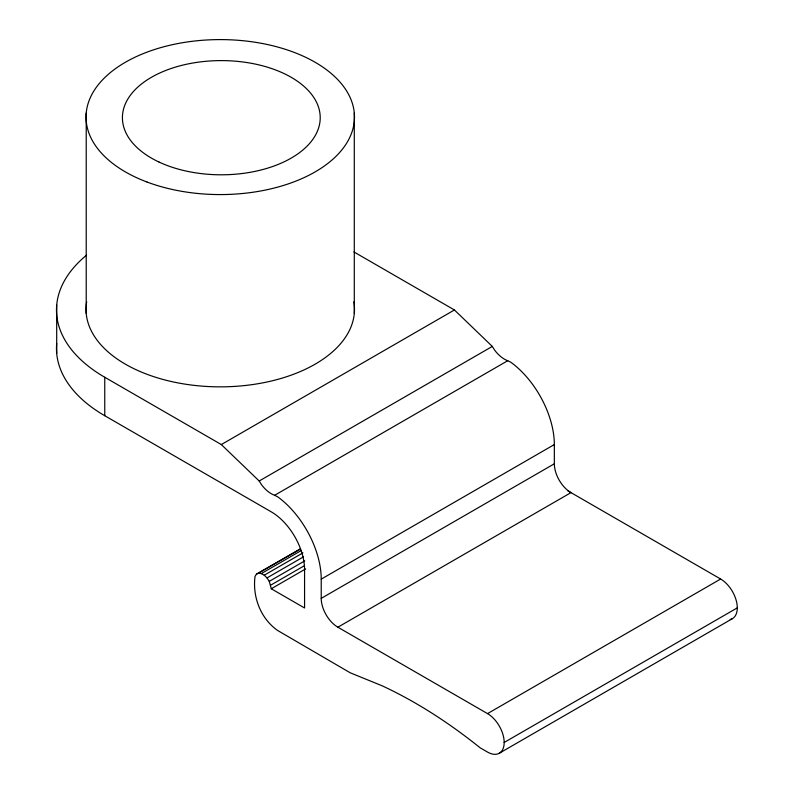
<?xml version="1.0" encoding="UTF-8"?>
<svg xmlns="http://www.w3.org/2000/svg" width="794" height="794" viewBox="0 0 794 794"><rect width="100%" height="100%" fill="white"/><g stroke="black" fill="none" stroke-linecap="round" stroke-linejoin="round"><path stroke-width="1.19" d="M300.44 548.803L256.402 574.231L255.023 576.424C252.373 596.79 260.571 618.466 277.553 630.426L350.263 672.816L382.202 685.827A477.373 275.607 60 0 1 480.132 747.799L487.526 752.067A23.552 13.597 60 0 0 504.18 742.459L737.298 607.867M221.318 444.561L454.426 309.968L492.31 346.422L494.543 349.995A24.892 14.371 60 0 0 507.743 360.714L510.899 362.292A70.646 40.782 60 0 1 554.341 444.561L554.341 463.785A23.552 13.597 60 0 0 570.985 492.627L337.877 627.21A23.552 13.597 60 0 1 321.223 598.368L321.223 579.144A70.646 40.782 60 0 0 277.791 496.885L274.635 495.297A24.892 14.371 60 0 1 261.434 484.578L259.201 481.005L221.318 444.561L104.758 377.259A164.834 95.171 0 0 1 86.586 255.142M259.201 481.005L492.31 346.422M274.635 495.297L507.743 360.714M256.402 574.231L300.479 549.061M258.586 573.248L261.315 573.586L301.065 550.639M261.315 573.586L264.243 575.203L302.911 552.872M264.243 575.203L267.012 577.913L303.536 556.822M56.702 343.445A164.834 95.171 0 0 0 104.758 415.719L271.27 511.852A47.094 27.195 60 0 1 304.568 569.536L304.568 607.986L271.27 588.761L269.275 581.357L304.727 560.892M270.754 585.128L304.052 565.904M271.27 588.761L305.65 568.911M321.223 579.144L554.341 444.561M321.223 598.368L554.341 463.785M337.877 627.21L487.526 713.617L720.644 579.024A23.552 13.597 60 0 1 736.524 601.644A23.552 13.597 60 0 1 730.192 619.519M499.307 753.238L732.415 618.645M353.916 251.936L454.426 309.968M567.77 490.761L720.644 579.024M267.012 577.913L269.275 581.357M354.293 113.036L354.293 313.412M104.758 377.259L104.758 415.719M86.218 113.036L86.218 313.412M56.702 304.985L56.702 353.409M487.526 713.617A23.552 13.597 60 0 1 504.18 742.459M353.846 301.829A134.226 77.494 0 0 1 220.256 386.847A134.226 77.494 0 0 1 86.665 301.829M159.078 162.075A98.903 57.099 0 0 0 318.999 126.633A98.903 57.099 0 0 0 185.875 64.393A98.903 57.099 0 0 0 159.078 162.075M147.148 182.074A134.226 77.494 0 0 0 354.293 121.145A134.226 77.494 0 0 0 159.316 48.037A134.226 77.494 0 0 0 147.148 182.074"/></g></svg>
